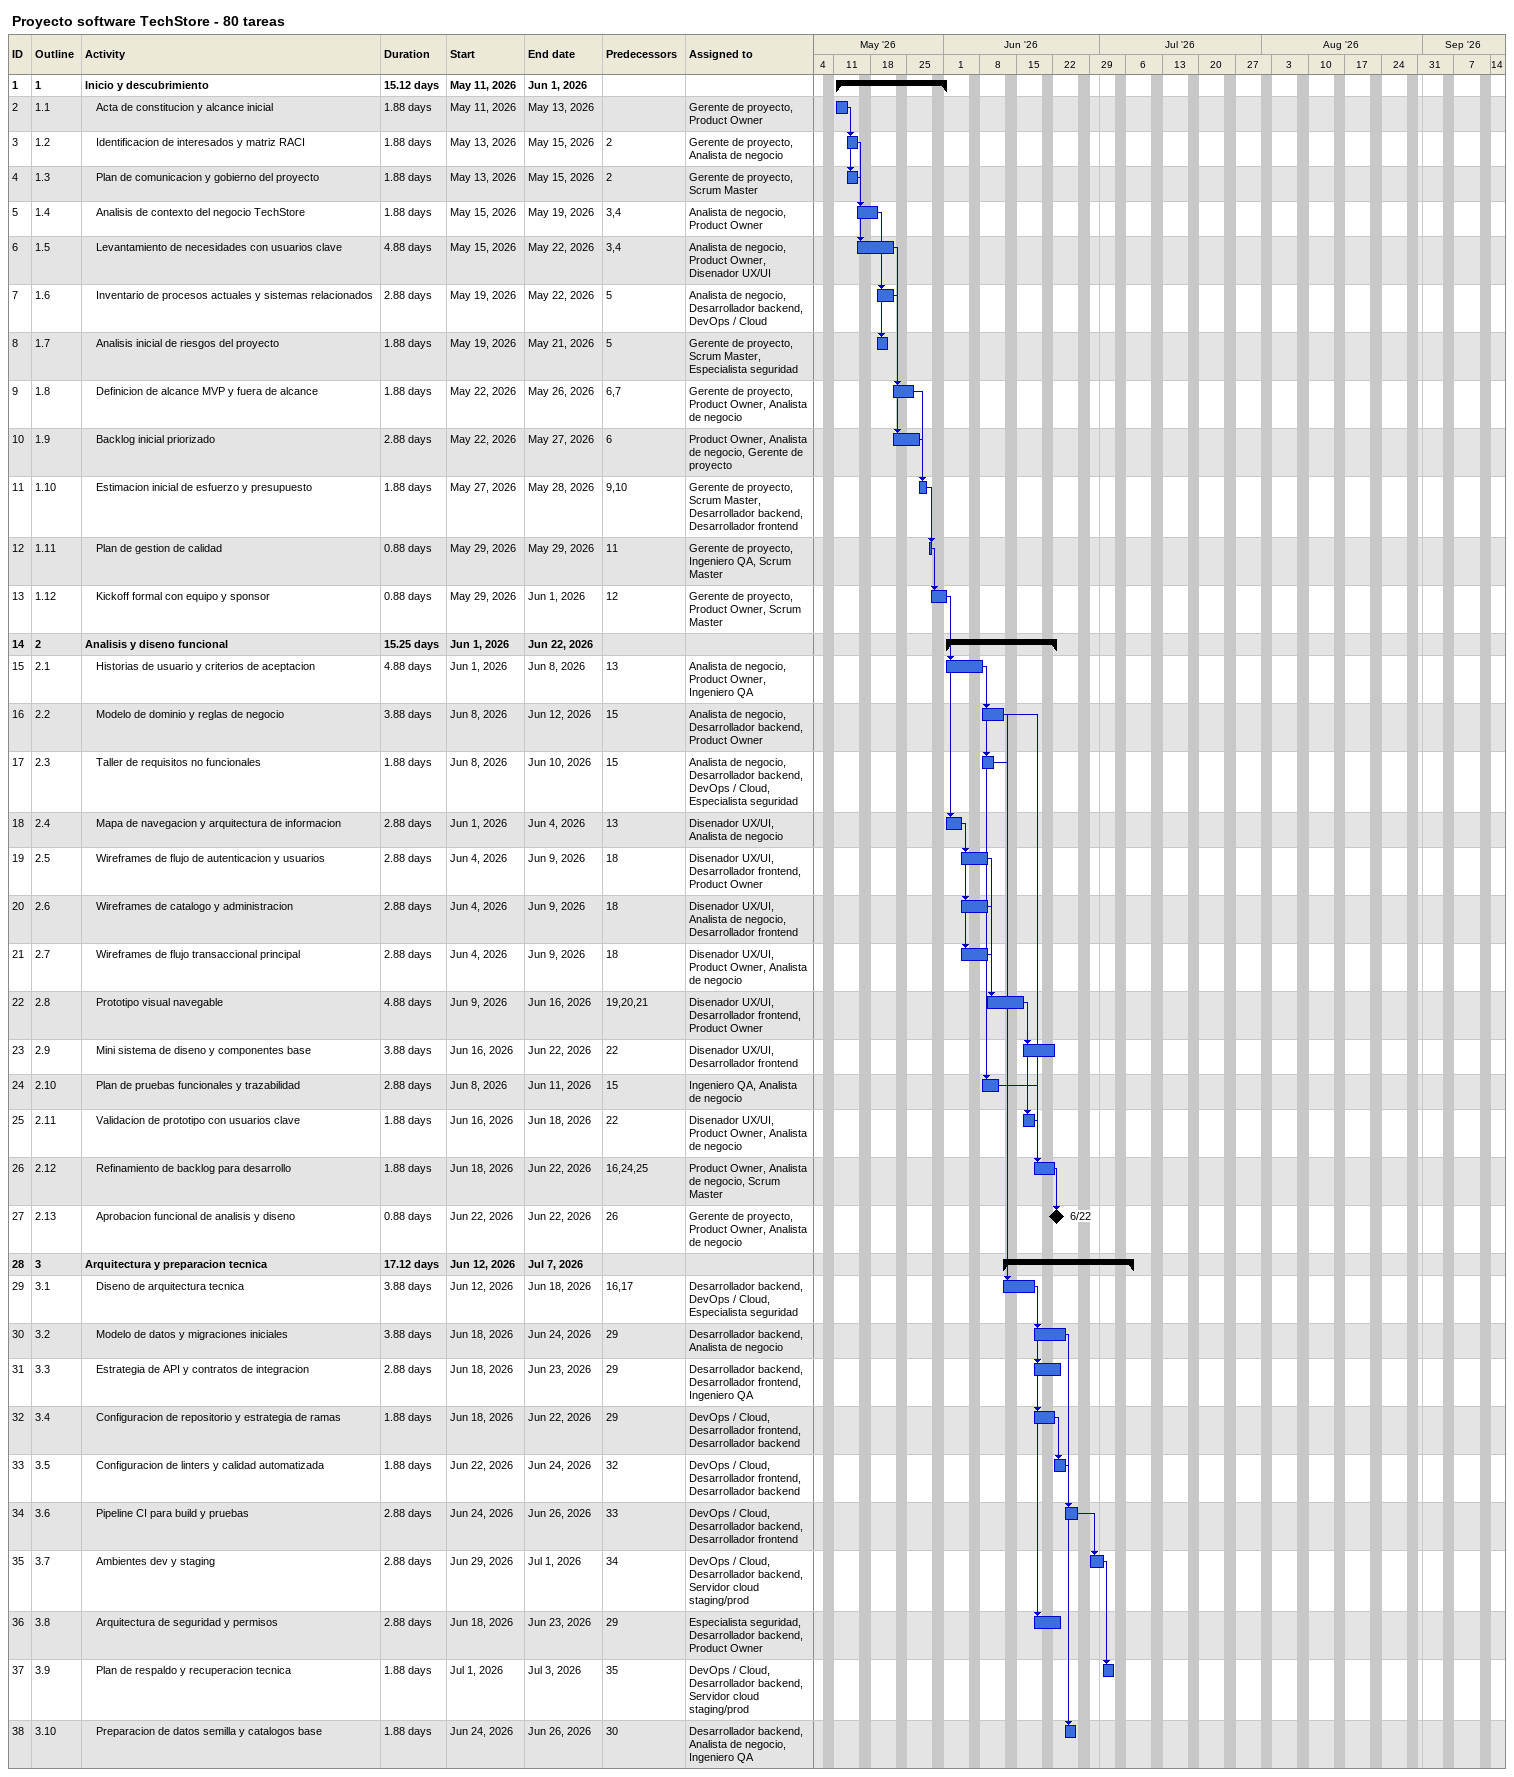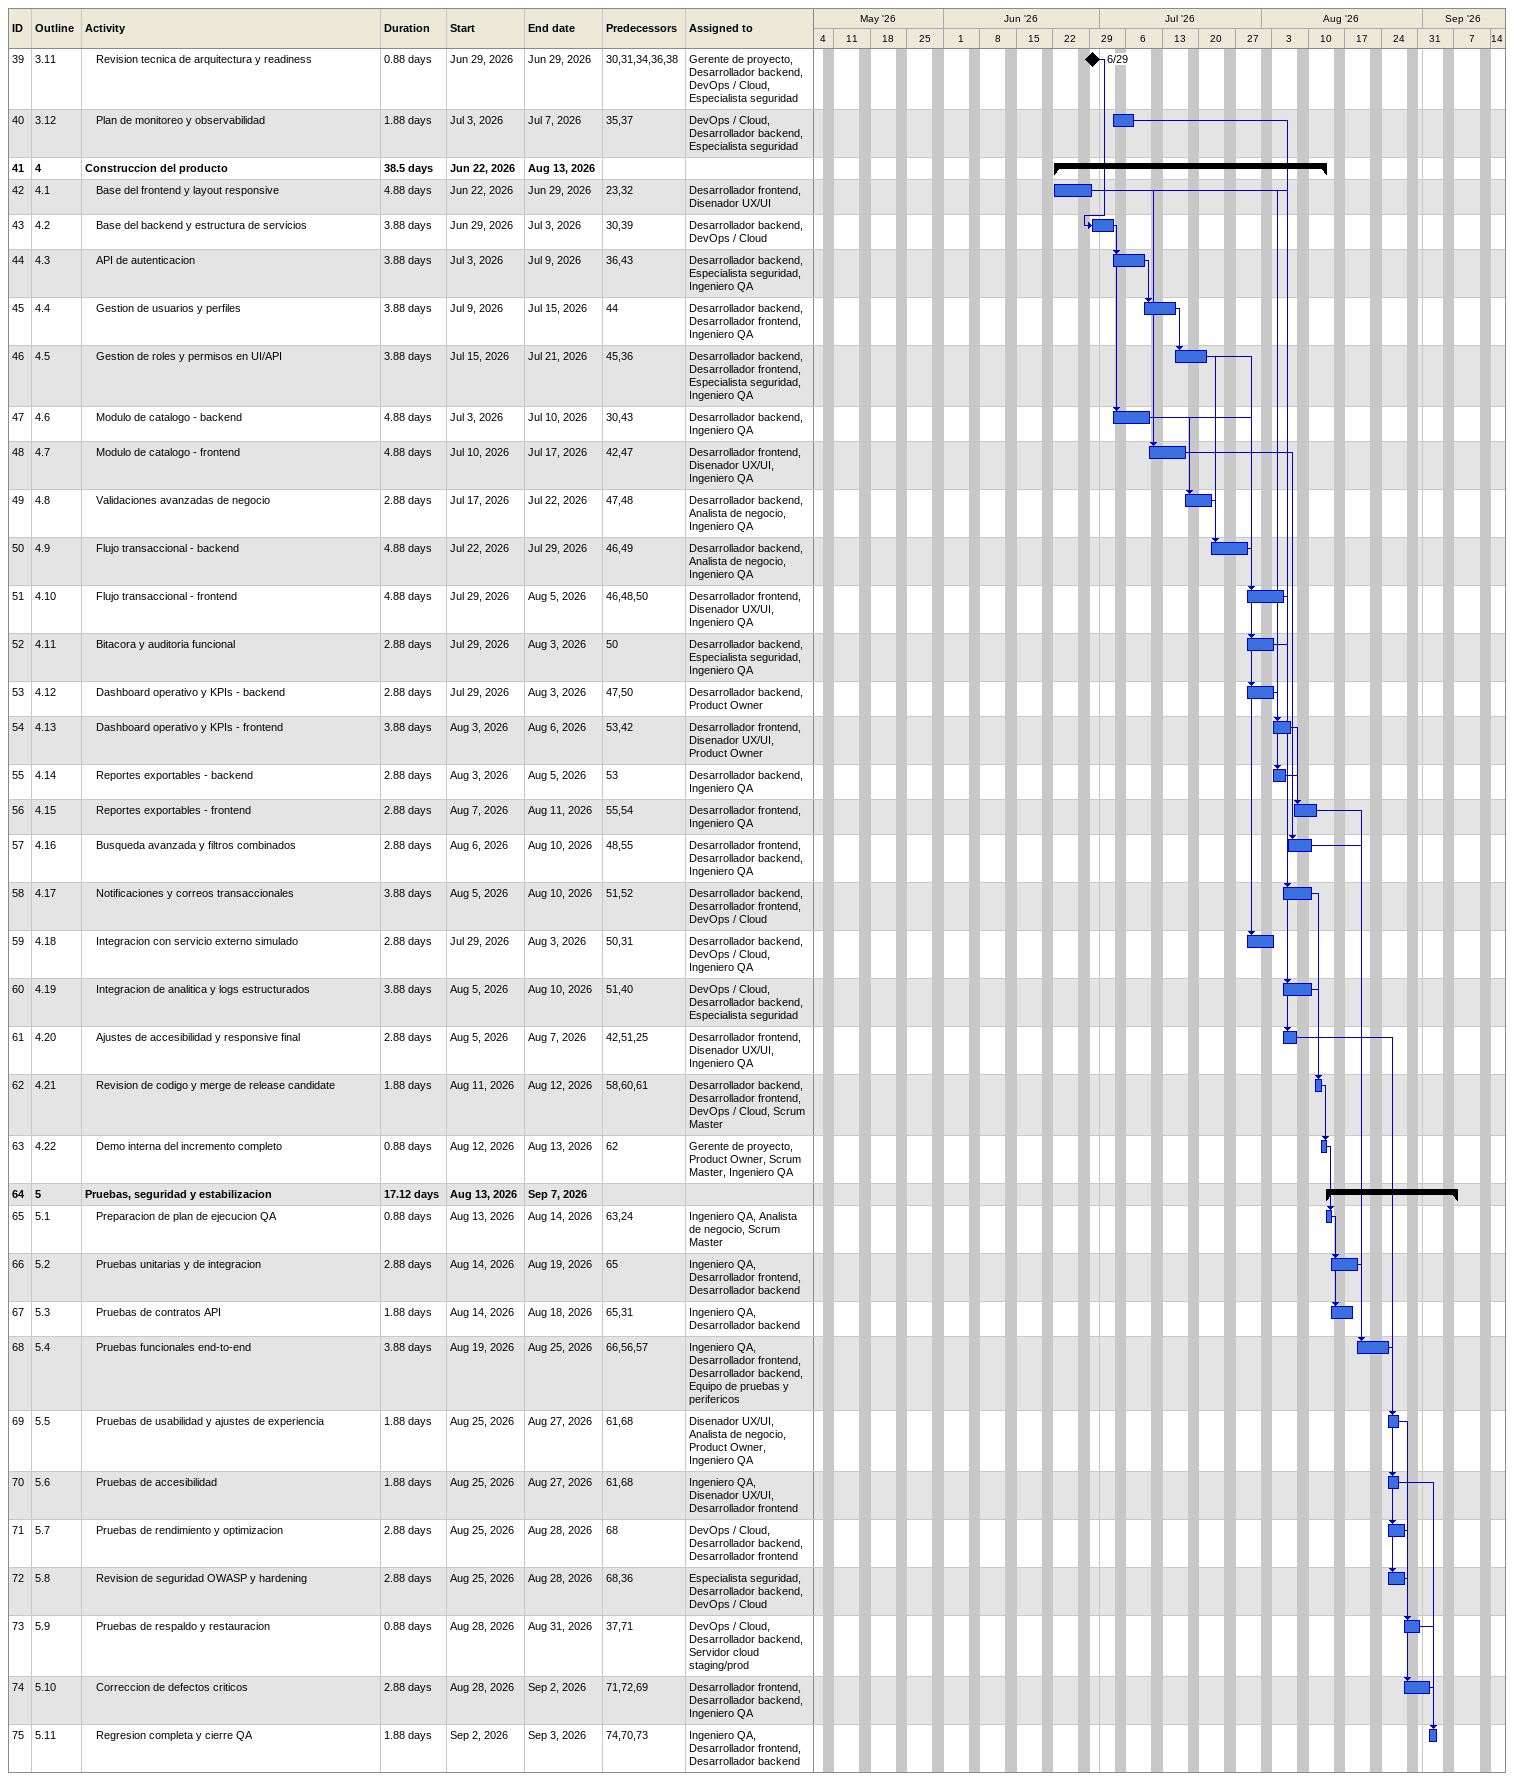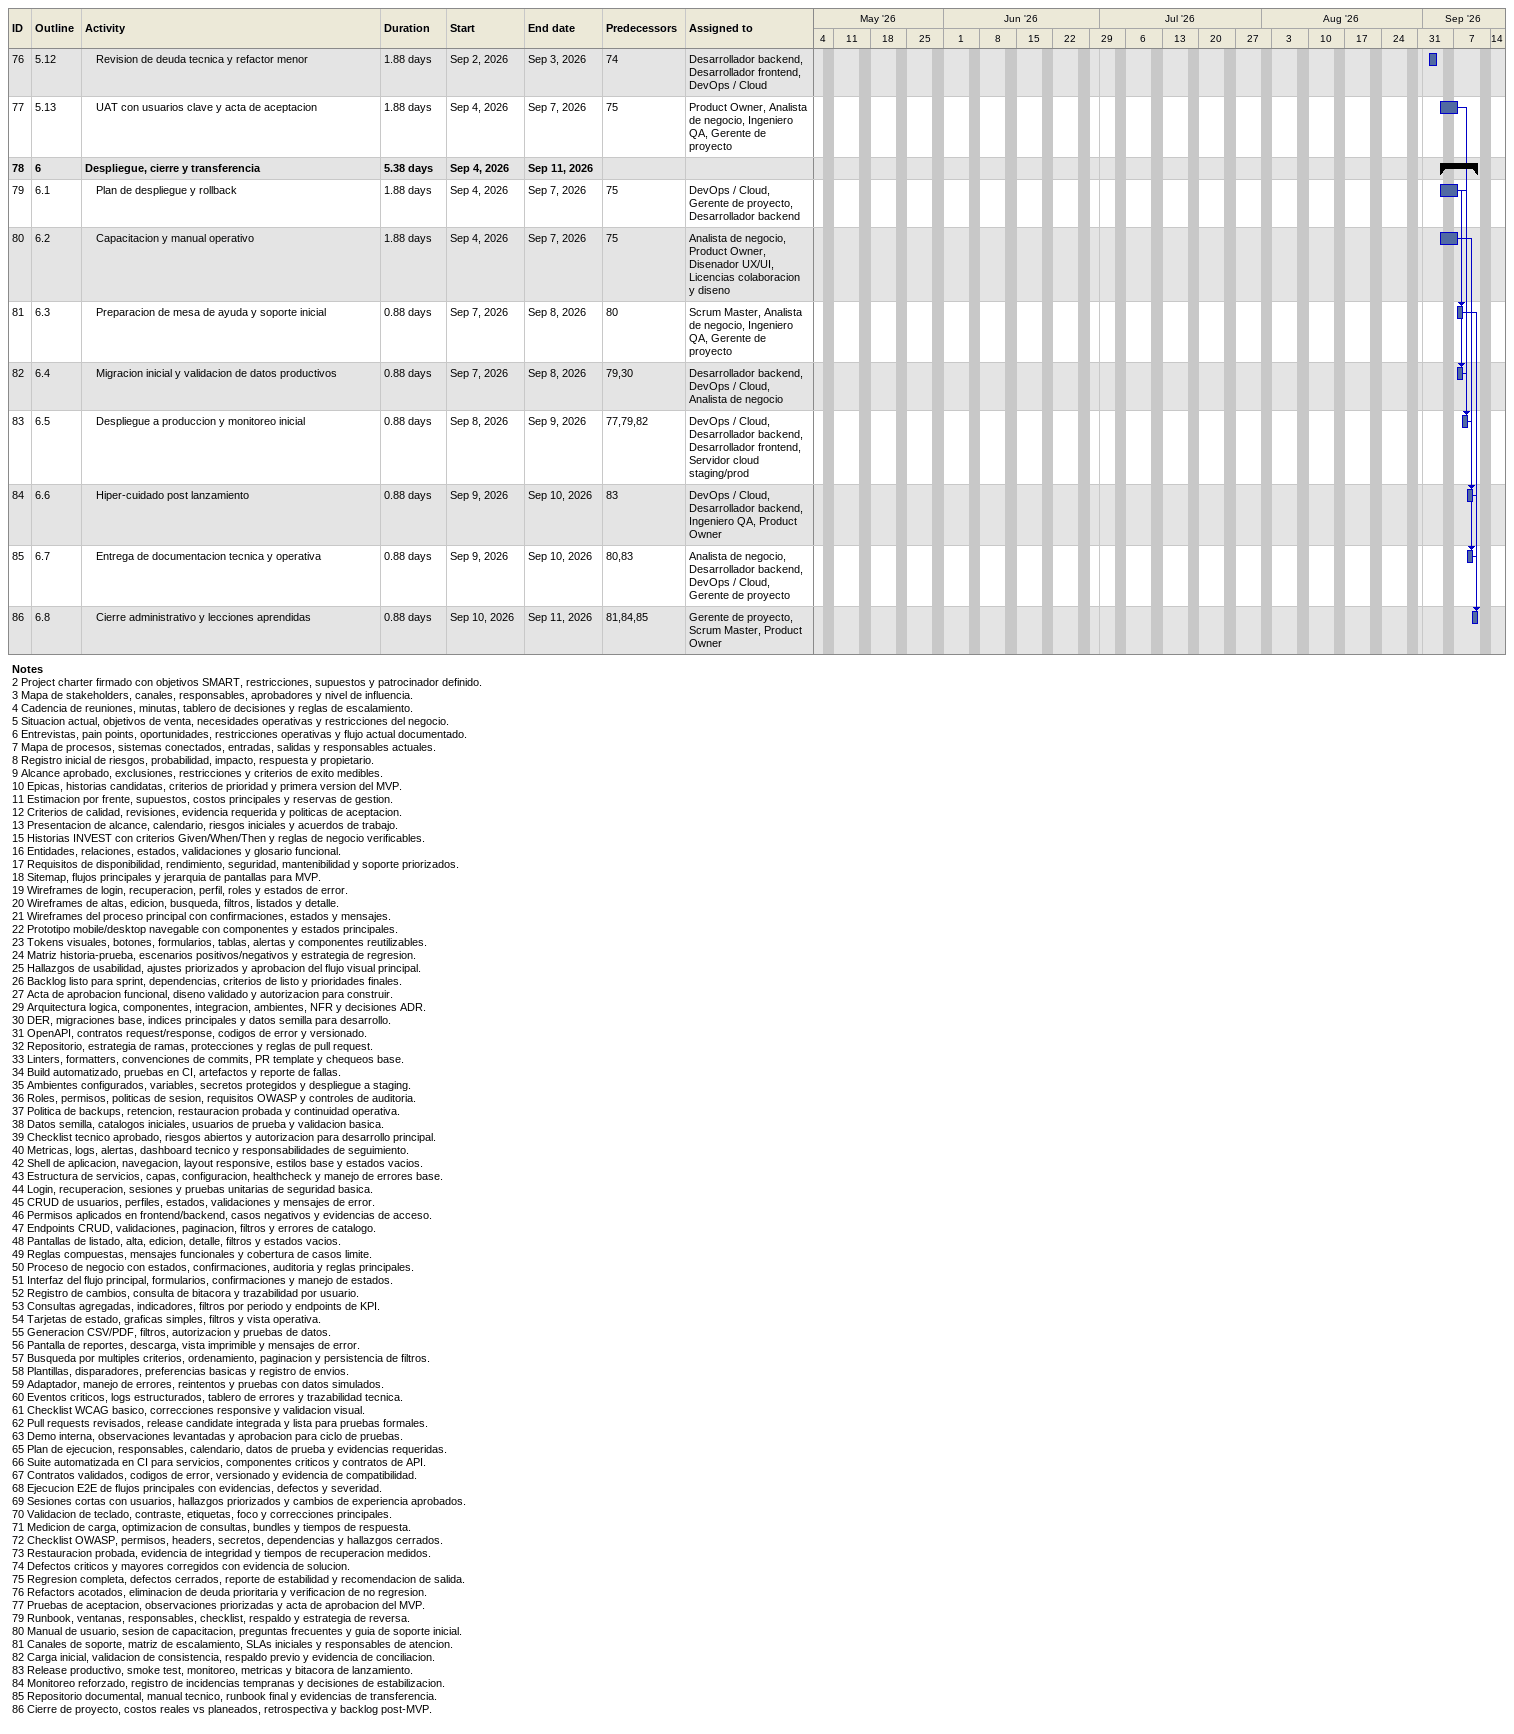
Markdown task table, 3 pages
Proyecto software TechStore - 80 tareas

| ID | WBS | Task | Duration | Start | Finish | Predecessors | Resources |
|---|---|---|---|---|---|---|---|
| 1 | 1 | **Inicio y descubrimiento** | 15.12d | 2026-05-11 | 2026-06-01 |  |  |
| 2 | 1.1 | Acta de constitucion y alcance inicial | 1.88d | 2026-05-11 | 2026-05-13 |  | Gerente de proyecto, Product Owner |
| 3 | 1.2 | Identificacion de interesados y matriz RACI | 1.88d | 2026-05-13 | 2026-05-15 | 2 | Gerente de proyecto, Analista de negocio |
| 4 | 1.3 | Plan de comunicacion y gobierno del proyecto | 1.88d | 2026-05-13 | 2026-05-15 | 2 | Gerente de proyecto, Scrum Master |
| 5 | 1.4 | Analisis de contexto del negocio TechStore | 1.88d | 2026-05-15 | 2026-05-19 | 3, 4 | Analista de negocio, Product Owner |
| 6 | 1.5 | Levantamiento de necesidades con usuarios clave | 4.88d | 2026-05-15 | 2026-05-22 | 3, 4 | Analista de negocio, Product Owner, Disenador UX/UI |
| 7 | 1.6 | Inventario de procesos actuales y sistemas relacionados | 2.88d | 2026-05-19 | 2026-05-22 | 5 | Analista de negocio, Desarrollador backend, DevOps / Cloud |
| 8 | 1.7 | Analisis inicial de riesgos del proyecto | 1.88d | 2026-05-19 | 2026-05-21 | 5 | Gerente de proyecto, Scrum Master, Especialista seguridad |
| 9 | 1.8 | Definicion de alcance MVP y fuera de alcance | 1.88d | 2026-05-22 | 2026-05-26 | 6, 7 | Gerente de proyecto, Product Owner, Analista de negocio |
| 10 | 1.9 | Backlog inicial priorizado | 2.88d | 2026-05-22 | 2026-05-27 | 6 | Product Owner, Analista de negocio, Gerente de proyecto |
| 11 | 1.10 | Estimacion inicial de esfuerzo y presupuesto | 1.88d | 2026-05-27 | 2026-05-28 | 9, 10 | Gerente de proyecto, Scrum Master, Desarrollador backend, Desarrollador frontend |
| 12 | 1.11 | Plan de gestion de calidad | 0.88d | 2026-05-29 | 2026-05-29 | 11 | Gerente de proyecto, Ingeniero QA, Scrum Master |
| 13 | 1.12 | Kickoff formal con equipo y sponsor | 0.88d | 2026-05-29 | 2026-06-01 | 12 | Gerente de proyecto, Product Owner, Scrum Master |
| 14 | 2 | **Analisis y diseno funcional** | 15.25d | 2026-06-01 | 2026-06-22 |  |  |
| 15 | 2.1 | Historias de usuario y criterios de aceptacion | 4.88d | 2026-06-01 | 2026-06-08 | 13 | Analista de negocio, Product Owner, Ingeniero QA |
| 16 | 2.2 | Modelo de dominio y reglas de negocio | 3.88d | 2026-06-08 | 2026-06-12 | 15 | Analista de negocio, Desarrollador backend, Product Owner |
| 17 | 2.3 | Taller de requisitos no funcionales | 1.88d | 2026-06-08 | 2026-06-10 | 15 | Analista de negocio, Desarrollador backend, DevOps / Cloud, Especialista seguridad |
| 18 | 2.4 | Mapa de navegacion y arquitectura de informacion | 2.88d | 2026-06-01 | 2026-06-04 | 13 | Disenador UX/UI, Analista de negocio |
| 19 | 2.5 | Wireframes de flujo de autenticacion y usuarios | 2.88d | 2026-06-04 | 2026-06-09 | 18 | Disenador UX/UI, Desarrollador frontend, Product Owner |
| 20 | 2.6 | Wireframes de catalogo y administracion | 2.88d | 2026-06-04 | 2026-06-09 | 18 | Disenador UX/UI, Analista de negocio, Desarrollador frontend |
| 21 | 2.7 | Wireframes de flujo transaccional principal | 2.88d | 2026-06-04 | 2026-06-09 | 18 | Disenador UX/UI, Product Owner, Analista de negocio |
| 22 | 2.8 | Prototipo visual navegable | 4.88d | 2026-06-09 | 2026-06-16 | 19, 20, 21 | Disenador UX/UI, Desarrollador frontend, Product Owner |
| 23 | 2.9 | Mini sistema de diseno y componentes base | 3.88d | 2026-06-16 | 2026-06-22 | 22 | Disenador UX/UI, Desarrollador frontend |
| 24 | 2.10 | Plan de pruebas funcionales y trazabilidad | 2.88d | 2026-06-08 | 2026-06-11 | 15 | Ingeniero QA, Analista de negocio |
| 25 | 2.11 | Validacion de prototipo con usuarios clave | 1.88d | 2026-06-16 | 2026-06-18 | 22 | Disenador UX/UI, Product Owner, Analista de negocio |
| 26 | 2.12 | Refinamiento de backlog para desarrollo | 1.88d | 2026-06-18 | 2026-06-22 | 16, 24, 25 | Product Owner, Analista de negocio, Scrum Master |
| 27 | 2.13 | Aprobacion funcional de analisis y diseno | 0.88d | 2026-06-22 | 2026-06-22 | 26 | Gerente de proyecto, Product Owner, Analista de negocio |
| 28 | 3 | **Arquitectura y preparacion tecnica** | 17.12d | 2026-06-12 | 2026-07-07 |  |  |
| 29 | 3.1 | Diseno de arquitectura tecnica | 3.88d | 2026-06-12 | 2026-06-18 | 16, 17 | Desarrollador backend, DevOps / Cloud, Especialista seguridad |
| 30 | 3.2 | Modelo de datos y migraciones iniciales | 3.88d | 2026-06-18 | 2026-06-24 | 29 | Desarrollador backend, Analista de negocio |
| 31 | 3.3 | Estrategia de API y contratos de integracion | 2.88d | 2026-06-18 | 2026-06-23 | 29 | Desarrollador backend, Desarrollador frontend, Ingeniero QA |
| 32 | 3.4 | Configuracion de repositorio y estrategia de ramas | 1.88d | 2026-06-18 | 2026-06-22 | 29 | DevOps / Cloud, Desarrollador frontend, Desarrollador backend |
| 33 | 3.5 | Configuracion de linters y calidad automatizada | 1.88d | 2026-06-22 | 2026-06-24 | 32 | DevOps / Cloud, Desarrollador frontend, Desarrollador backend |
| 34 | 3.6 | Pipeline CI para build y pruebas | 2.88d | 2026-06-24 | 2026-06-26 | 33 | DevOps / Cloud, Desarrollador backend, Desarrollador frontend |
| 35 | 3.7 | Ambientes dev y staging | 2.88d | 2026-06-29 | 2026-07-01 | 34 | DevOps / Cloud, Desarrollador backend, Servidor cloud staging/prod |
| 36 | 3.8 | Arquitectura de seguridad y permisos | 2.88d | 2026-06-18 | 2026-06-23 | 29 | Especialista seguridad, Desarrollador backend, Product Owner |
| 37 | 3.9 | Plan de respaldo y recuperacion tecnica | 1.88d | 2026-07-01 | 2026-07-03 | 35 | DevOps / Cloud, Desarrollador backend, Servidor cloud staging/prod |
| 38 | 3.10 | Preparacion de datos semilla y catalogos base | 1.88d | 2026-06-24 | 2026-06-26 | 30 | Desarrollador backend, Analista de negocio, Ingeniero QA |
| 39 | 3.11 | Revision tecnica de arquitectura y readiness | 0.88d | 2026-06-29 | 2026-06-29 | 30, 31, 34, 36, 38 | Gerente de proyecto, Desarrollador backend, DevOps / Cloud, Especialista seguridad |
| 40 | 3.12 | Plan de monitoreo y observabilidad | 1.88d | 2026-07-03 | 2026-07-07 | 35, 37 | DevOps / Cloud, Desarrollador backend, Especialista seguridad |
| 41 | 4 | **Construccion del producto** | 38.5d | 2026-06-22 | 2026-08-13 |  |  |
| 42 | 4.1 | Base del frontend y layout responsive | 4.88d | 2026-06-22 | 2026-06-29 | 23, 32 | Desarrollador frontend, Disenador UX/UI |
| 43 | 4.2 | Base del backend y estructura de servicios | 3.88d | 2026-06-29 | 2026-07-03 | 30, 39 | Desarrollador backend, DevOps / Cloud |
| 44 | 4.3 | API de autenticacion | 3.88d | 2026-07-03 | 2026-07-09 | 36, 43 | Desarrollador backend, Especialista seguridad, Ingeniero QA |
| 45 | 4.4 | Gestion de usuarios y perfiles | 3.88d | 2026-07-09 | 2026-07-15 | 44 | Desarrollador backend, Desarrollador frontend, Ingeniero QA |
| 46 | 4.5 | Gestion de roles y permisos en UI/API | 3.88d | 2026-07-15 | 2026-07-21 | 45, 36 | Desarrollador backend, Desarrollador frontend, Especialista seguridad, Ingeniero QA |
| 47 | 4.6 | Modulo de catalogo - backend | 4.88d | 2026-07-03 | 2026-07-10 | 30, 43 | Desarrollador backend, Ingeniero QA |
| 48 | 4.7 | Modulo de catalogo - frontend | 4.88d | 2026-07-10 | 2026-07-17 | 42, 47 | Desarrollador frontend, Disenador UX/UI, Ingeniero QA |
| 49 | 4.8 | Validaciones avanzadas de negocio | 2.88d | 2026-07-17 | 2026-07-22 | 47, 48 | Desarrollador backend, Analista de negocio, Ingeniero QA |
| 50 | 4.9 | Flujo transaccional - backend | 4.88d | 2026-07-22 | 2026-07-29 | 46, 49 | Desarrollador backend, Analista de negocio, Ingeniero QA |
| 51 | 4.10 | Flujo transaccional - frontend | 4.88d | 2026-07-29 | 2026-08-05 | 46, 48, 50 | Desarrollador frontend, Disenador UX/UI, Ingeniero QA |
| 52 | 4.11 | Bitacora y auditoria funcional | 2.88d | 2026-07-29 | 2026-08-03 | 50 | Desarrollador backend, Especialista seguridad, Ingeniero QA |
| 53 | 4.12 | Dashboard operativo y KPIs - backend | 2.88d | 2026-07-29 | 2026-08-03 | 47, 50 | Desarrollador backend, Product Owner |
| 54 | 4.13 | Dashboard operativo y KPIs - frontend | 3.88d | 2026-08-03 | 2026-08-06 | 53, 42 | Desarrollador frontend, Disenador UX/UI, Product Owner |
| 55 | 4.14 | Reportes exportables - backend | 2.88d | 2026-08-03 | 2026-08-05 | 53 | Desarrollador backend, Ingeniero QA |
| 56 | 4.15 | Reportes exportables - frontend | 2.88d | 2026-08-07 | 2026-08-11 | 55, 54 | Desarrollador frontend, Ingeniero QA |
| 57 | 4.16 | Busqueda avanzada y filtros combinados | 2.88d | 2026-08-06 | 2026-08-10 | 48, 55 | Desarrollador frontend, Desarrollador backend, Ingeniero QA |
| 58 | 4.17 | Notificaciones y correos transaccionales | 3.88d | 2026-08-05 | 2026-08-10 | 51, 52 | Desarrollador backend, Desarrollador frontend, DevOps / Cloud |
| 59 | 4.18 | Integracion con servicio externo simulado | 2.88d | 2026-07-29 | 2026-08-03 | 50, 31 | Desarrollador backend, DevOps / Cloud, Ingeniero QA |
| 60 | 4.19 | Integracion de analitica y logs estructurados | 3.88d | 2026-08-05 | 2026-08-10 | 51, 40 | DevOps / Cloud, Desarrollador backend, Especialista seguridad |
| 61 | 4.20 | Ajustes de accesibilidad y responsive final | 2.88d | 2026-08-05 | 2026-08-07 | 42, 51, 25 | Desarrollador frontend, Disenador UX/UI, Ingeniero QA |
| 62 | 4.21 | Revision de codigo y merge de release candidate | 1.88d | 2026-08-11 | 2026-08-12 | 58, 60, 61 | Desarrollador backend, Desarrollador frontend, DevOps / Cloud, Scrum Master |
| 63 | 4.22 | Demo interna del incremento completo | 0.88d | 2026-08-12 | 2026-08-13 | 62 | Gerente de proyecto, Product Owner, Scrum Master, Ingeniero QA |
| 64 | 5 | **Pruebas, seguridad y estabilizacion** | 17.12d | 2026-08-13 | 2026-09-07 |  |  |
| 65 | 5.1 | Preparacion de plan de ejecucion QA | 0.88d | 2026-08-13 | 2026-08-14 | 63, 24 | Ingeniero QA, Analista de negocio, Scrum Master |
| 66 | 5.2 | Pruebas unitarias y de integracion | 2.88d | 2026-08-14 | 2026-08-19 | 65 | Ingeniero QA, Desarrollador frontend, Desarrollador backend |
| 67 | 5.3 | Pruebas de contratos API | 1.88d | 2026-08-14 | 2026-08-18 | 65, 31 | Ingeniero QA, Desarrollador backend |
| 68 | 5.4 | Pruebas funcionales end-to-end | 3.88d | 2026-08-19 | 2026-08-25 | 66, 56, 57 | Ingeniero QA, Desarrollador frontend, Desarrollador backend, Equipo de pruebas y perifericos |
| 69 | 5.5 | Pruebas de usabilidad y ajustes de experiencia | 1.88d | 2026-08-25 | 2026-08-27 | 61, 68 | Disenador UX/UI, Analista de negocio, Product Owner, Ingeniero QA |
| 70 | 5.6 | Pruebas de accesibilidad | 1.88d | 2026-08-25 | 2026-08-27 | 61, 68 | Ingeniero QA, Disenador UX/UI, Desarrollador frontend |
| 71 | 5.7 | Pruebas de rendimiento y optimizacion | 2.88d | 2026-08-25 | 2026-08-28 | 68 | DevOps / Cloud, Desarrollador backend, Desarrollador frontend |
| 72 | 5.8 | Revision de seguridad OWASP y hardening | 2.88d | 2026-08-25 | 2026-08-28 | 68, 36 | Especialista seguridad, Desarrollador backend, DevOps / Cloud |
| 73 | 5.9 | Pruebas de respaldo y restauracion | 0.88d | 2026-08-28 | 2026-08-31 | 37, 71 | DevOps / Cloud, Desarrollador backend, Servidor cloud staging/prod |
| 74 | 5.10 | Correccion de defectos criticos | 2.88d | 2026-08-28 | 2026-09-02 | 71, 72, 69 | Desarrollador frontend, Desarrollador backend, Ingeniero QA |
| 75 | 5.11 | Regresion completa y cierre QA | 1.88d | 2026-09-02 | 2026-09-03 | 74, 70, 73 | Ingeniero QA, Desarrollador frontend, Desarrollador backend |
| 76 | 5.12 | Revision de deuda tecnica y refactor menor | 1.88d | 2026-09-02 | 2026-09-03 | 74 | Desarrollador backend, Desarrollador frontend, DevOps / Cloud |
| 77 | 5.13 | UAT con usuarios clave y acta de aceptacion | 1.88d | 2026-09-04 | 2026-09-07 | 75 | Product Owner, Analista de negocio, Ingeniero QA, Gerente de proyecto |
| 78 | 6 | **Despliegue, cierre y transferencia** | 5.38d | 2026-09-04 | 2026-09-11 |  |  |
| 79 | 6.1 | Plan de despliegue y rollback | 1.88d | 2026-09-04 | 2026-09-07 | 75 | DevOps / Cloud, Gerente de proyecto, Desarrollador backend |
| 80 | 6.2 | Capacitacion y manual operativo | 1.88d | 2026-09-04 | 2026-09-07 | 75 | Analista de negocio, Product Owner, Disenador UX/UI, Licencias colaboracion y diseno |
| 81 | 6.3 | Preparacion de mesa de ayuda y soporte inicial | 0.88d | 2026-09-07 | 2026-09-08 | 80 | Scrum Master, Analista de negocio, Ingeniero QA, Gerente de proyecto |
| 82 | 6.4 | Migracion inicial y validacion de datos productivos | 0.88d | 2026-09-07 | 2026-09-08 | 79, 30 | Desarrollador backend, DevOps / Cloud, Analista de negocio |
| 83 | 6.5 | Despliegue a produccion y monitoreo inicial | 0.88d | 2026-09-08 | 2026-09-09 | 77, 79, 82 | DevOps / Cloud, Desarrollador backend, Desarrollador frontend, Servidor cloud staging/prod |
| 84 | 6.6 | Hiper-cuidado post lanzamiento | 0.88d | 2026-09-09 | 2026-09-10 | 83 | DevOps / Cloud, Desarrollador backend, Ingeniero QA, Product Owner |
| 85 | 6.7 | Entrega de documentacion tecnica y operativa | 0.88d | 2026-09-09 | 2026-09-10 | 80, 83 | Analista de negocio, Desarrollador backend, DevOps / Cloud, Gerente de proyecto |
| 86 | 6.8 | Cierre administrativo y lecciones aprendidas | 0.88d | 2026-09-10 | 2026-09-11 | 81, 84, 85 | Gerente de proyecto, Scrum Master, Product Owner |

Notes
- 2: Project charter firmado con objetivos SMART, restricciones, supuestos y patrocinador definido.
- 3: Mapa de stakeholders, canales, responsables, aprobadores y nivel de influencia.
- 4: Cadencia de reuniones, minutas, tablero de decisiones y reglas de escalamiento.
- 5: Situacion actual, objetivos de venta, necesidades operativas y restricciones del negocio.
- 6: Entrevistas, pain points, oportunidades, restricciones operativas y flujo actual documentado.
- 7: Mapa de procesos, sistemas conectados, entradas, salidas y responsables actuales.
- 8: Registro inicial de riesgos, probabilidad, impacto, respuesta y propietario.
- 9: Alcance aprobado, exclusiones, restricciones y criterios de exito medibles.
- 10: Epicas, historias candidatas, criterios de prioridad y primera version del MVP.
- 11: Estimacion por frente, supuestos, costos principales y reservas de gestion.
- 12: Criterios de calidad, revisiones, evidencia requerida y politicas de aceptacion.
- 13: Presentacion de alcance, calendario, riesgos iniciales y acuerdos de trabajo.
- 15: Historias INVEST con criterios Given/When/Then y reglas de negocio verificables.
- 16: Entidades, relaciones, estados, validaciones y glosario funcional.
- 17: Requisitos de disponibilidad, rendimiento, seguridad, mantenibilidad y soporte priorizados.
- 18: Sitemap, flujos principales y jerarquia de pantallas para MVP.
- 19: Wireframes de login, recuperacion, perfil, roles y estados de error.
- 20: Wireframes de altas, edicion, busqueda, filtros, listados y detalle.
- 21: Wireframes del proceso principal con confirmaciones, estados y mensajes.
- 22: Prototipo mobile/desktop navegable con componentes y estados principales.
- 23: Tokens visuales, botones, formularios, tablas, alertas y componentes reutilizables.
- 24: Matriz historia-prueba, escenarios positivos/negativos y estrategia de regresion.
- 25: Hallazgos de usabilidad, ajustes priorizados y aprobacion del flujo visual principal.
- 26: Backlog listo para sprint, dependencias, criterios de listo y prioridades finales.
- 27: Acta de aprobacion funcional, diseno validado y autorizacion para construir.
- 29: Arquitectura logica, componentes, integracion, ambientes, NFR y decisiones ADR.
- 30: DER, migraciones base, indices principales y datos semilla para desarrollo.
- 31: OpenAPI, contratos request/response, codigos de error y versionado.
- 32: Repositorio, estrategia de ramas, protecciones y reglas de pull request.
- 33: Linters, formatters, convenciones de commits, PR template y chequeos base.
- 34: Build automatizado, pruebas en CI, artefactos y reporte de fallas.
- 35: Ambientes configurados, variables, secretos protegidos y despliegue a staging.
- 36: Roles, permisos, politicas de sesion, requisitos OWASP y controles de auditoria.
- 37: Politica de backups, retencion, restauracion probada y continuidad operativa.
- 38: Datos semilla, catalogos iniciales, usuarios de prueba y validacion basica.
- 39: Checklist tecnico aprobado, riesgos abiertos y autorizacion para desarrollo principal.
- 40: Metricas, logs, alertas, dashboard tecnico y responsabilidades de seguimiento.
- 42: Shell de aplicacion, navegacion, layout responsive, estilos base y estados vacios.
- 43: Estructura de servicios, capas, configuracion, healthcheck y manejo de errores base.
- 44: Login, recuperacion, sesiones y pruebas unitarias de seguridad basica.
- 45: CRUD de usuarios, perfiles, estados, validaciones y mensajes de error.
- 46: Permisos aplicados en frontend/backend, casos negativos y evidencias de acceso.
- 47: Endpoints CRUD, validaciones, paginacion, filtros y errores de catalogo.
- 48: Pantallas de listado, alta, edicion, detalle, filtros y estados vacios.
- 49: Reglas compuestas, mensajes funcionales y cobertura de casos limite.
- 50: Proceso de negocio con estados, confirmaciones, auditoria y reglas principales.
- 51: Interfaz del flujo principal, formularios, confirmaciones y manejo de estados.
- 52: Registro de cambios, consulta de bitacora y trazabilidad por usuario.
- 53: Consultas agregadas, indicadores, filtros por periodo y endpoints de KPI.
- 54: Tarjetas de estado, graficas simples, filtros y vista operativa.
- 55: Generacion CSV/PDF, filtros, autorizacion y pruebas de datos.
- 56: Pantalla de reportes, descarga, vista imprimible y mensajes de error.
- 57: Busqueda por multiples criterios, ordenamiento, paginacion y persistencia de filtros.
- 58: Plantillas, disparadores, preferencias basicas y registro de envios.
- 59: Adaptador, manejo de errores, reintentos y pruebas con datos simulados.
- 60: Eventos criticos, logs estructurados, tablero de errores y trazabilidad tecnica.
- 61: Checklist WCAG basico, correcciones responsive y validacion visual.
- 62: Pull requests revisados, release candidate integrada y lista para pruebas formales.
- 63: Demo interna, observaciones levantadas y aprobacion para ciclo de pruebas.
- 65: Plan de ejecucion, responsables, calendario, datos de prueba y evidencias requeridas.
- 66: Suite automatizada en CI para servicios, componentes criticos y contratos de API.
- 67: Contratos validados, codigos de error, versionado y evidencia de compatibilidad.
- 68: Ejecucion E2E de flujos principales con evidencias, defectos y severidad.
- 69: Sesiones cortas con usuarios, hallazgos priorizados y cambios de experiencia aprobados.
- 70: Validacion de teclado, contraste, etiquetas, foco y correcciones principales.
- 71: Medicion de carga, optimizacion de consultas, bundles y tiempos de respuesta.
- 72: Checklist OWASP, permisos, headers, secretos, dependencias y hallazgos cerrados.
- 73: Restauracion probada, evidencia de integridad y tiempos de recuperacion medidos.
- 74: Defectos criticos y mayores corregidos con evidencia de solucion.
- 75: Regresion completa, defectos cerrados, reporte de estabilidad y recomendacion de salida.
- 76: Refactors acotados, eliminacion de deuda prioritaria y verificacion de no regresion.
- 77: Pruebas de aceptacion, observaciones priorizadas y acta de aprobacion del MVP.
- 79: Runbook, ventanas, responsables, checklist, respaldo y estrategia de reversa.
- 80: Manual de usuario, sesion de capacitacion, preguntas frecuentes y guia de soporte inicial.
- 81: Canales de soporte, matriz de escalamiento, SLAs iniciales y responsables de atencion.
- 82: Carga inicial, validacion de consistencia, respaldo previo y evidencia de conciliacion.
- 83: Release productivo, smoke test, monitoreo, metricas y bitacora de lanzamiento.
- 84: Monitoreo reforzado, registro de incidencias tempranas y decisiones de estabilizacion.
- 85: Repositorio documental, manual tecnico, runbook final y evidencias de transferencia.
- 86: Cierre de proyecto, costos reales vs planeados, retrospectiva y backlog post-MVP.
